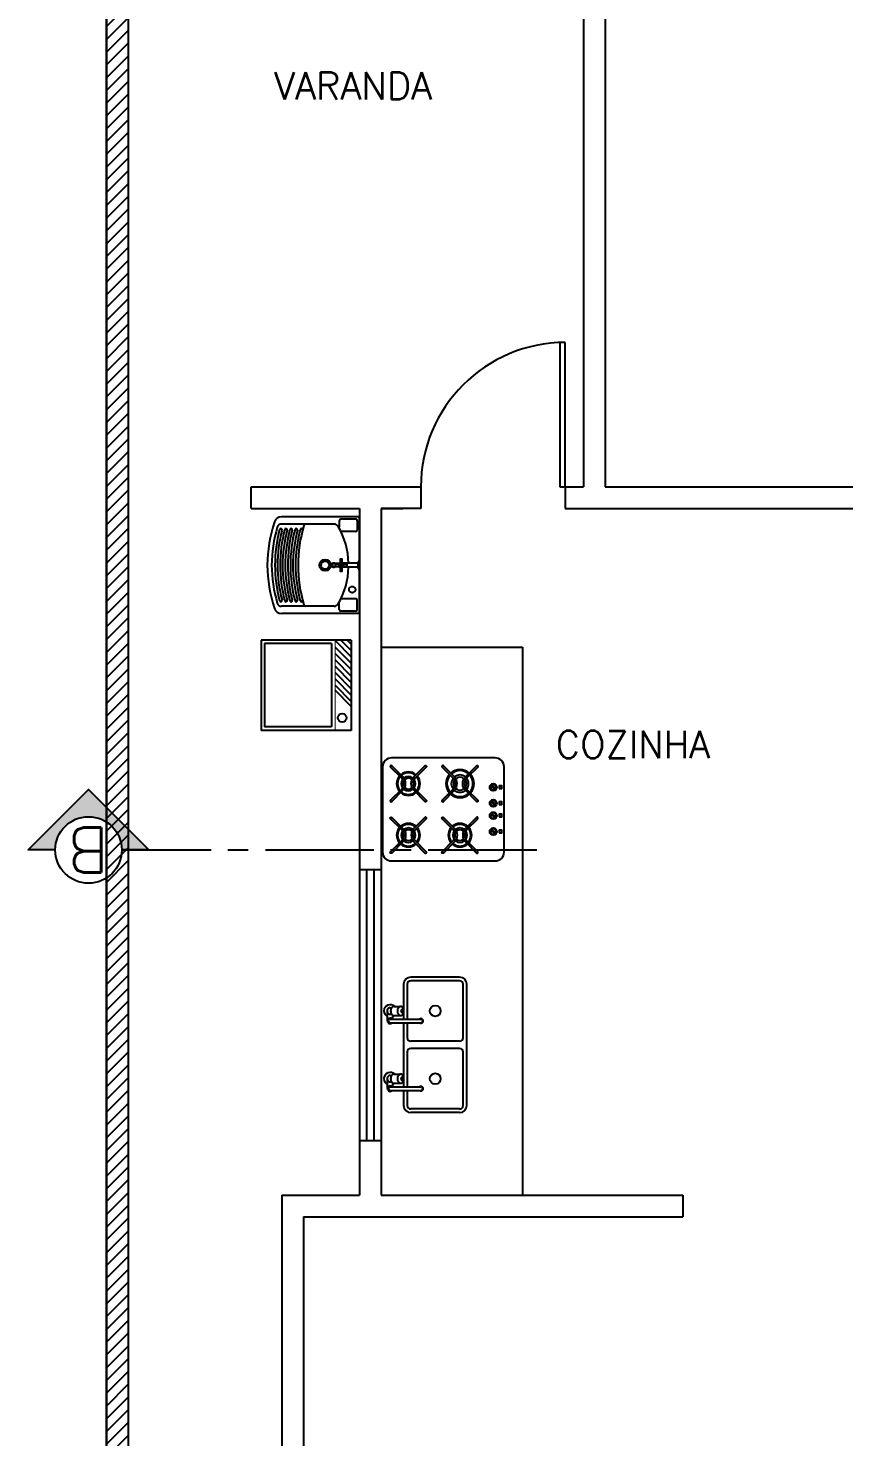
# Model space of a CAD drawing. Header units: millimetres. Extents: x -84873 to 45490, y -31 to 107079.
# Drawn here: x -6695 to -2178, y 27433 to 35232 of the extents above; entities that cross this region are included whole.
import ezdxf
from ezdxf.enums import TextEntityAlignment as Align

# ---------------------------------------------------------------- set-up
doc = ezdxf.new("R2010")
doc.units = ezdxf.units.MM
doc.linetypes.add('CONTINU', pattern=[0])
doc.linetypes.add('DASHED', pattern=[15, 12, -3])
for name, color, linetype, true_color in [('ARQ-EQ-COZ', 1, 'Continuous', 0xff0000), ('ARQ-PISO', 9, 'Continuous', 0x808080), ('ARQ-TEXTO3', 3, 'Continuous', 0x00ff00), ('ESQUADRIAS', 7, 'Continuous', 0x992600)]:
    doc.layers.add(name, color=color, linetype=linetype, true_color=true_color)
doc.layers.add('ARQ-PÇ-HIDROSSAN', color=7, linetype='Continuous')
doc.styles.add('textstyle224', font='')
doc.styles.add('textstyle226', font='')
doc.styles.add('textstyle230', font='ROMANS')
doc.styles.add('textstyle94', font='arial.ttf')
doc.styles.get('textstyle224').set_extended_font_data('romans')
doc.styles.get('textstyle226').set_extended_font_data('romans')

# ---------------------------------------------------------------- blocks, each defined once
blk = doc.blocks.new('Tan-s-pl')
for p, q in [((0, 0.2675), (0, -0.2675)), ((0, 0.2675), (0.432, 0.2675)), ((0.1392, 0.2275), (0.4307, 0.2275)), ((0.1392, -0.2275), (0.4307, -0.2275)), ((0, -0.2675), (0.432, -0.2675))]:
    blk.add_line(p, q)
at = {"ltscale": 0.24998}
for p, q in [((0.0121, 0.2455), (0.0121, 0.1955)), ((0.0121, -0.2455), (0.0121, -0.1955))]:
    blk.add_line(p, q, dxfattribs=at)
at = {"ltscale": 0.399981}
for p, q in [((0.0221, 0.2555), (0.1021, 0.2555)), ((0.0221, -0.2555), (0.1021, -0.2555))]:
    blk.add_line(p, q, dxfattribs=at)
at = {"ltscale": 0.171677}
for p, q in [((0.1121, 0.2455), (0.1121, 0.2112)), ((0.1121, -0.2455), (0.1121, -0.2112))]:
    blk.add_line(p, q, dxfattribs=at)
at = {"ltscale": 0.387607}
for p, q in [((0.0221, 0.1855), (0.0996, 0.1855)), ((0.0221, -0.1855), (0.0996, -0.1855))]:
    blk.add_line(p, q, dxfattribs=at)
at = {"linetype": 'Continuous'}
for p, q in [((0.007, 0.0161), (0.0066, 0.0163)), ((0.0066, -0.0163), (0.007, -0.0161))]:
    blk.add_line(p, q, dxfattribs=at)
at = {"linetype": 'CONTINU'}
for points in [[(0.0066, 0.0163, 0.087348), (0.0065, 0.0168), (0.0039, 0.0241, 0.3153), (0.0025, 0.0251), (0, 0.0251), (0, -0.0251), (0.0025, -0.0251, 0.315269), (0.0039, -0.0241), (0.0065, -0.0168, 0.087352), (0.0066, -0.0163)], [(0.0091, -0.0106), (0.0091, 0.0126), (0.009, 0.0142, 0.388884), (0.007, 0.0161)], [(0.0912, 0.0055, 0.24851), (0.0912, -0.0055)], [(0.0912, -0.0055, 0.277736), (0.1016, -0.0118, 1), (0.1016, 0.0118, 0.277743), (0.0912, 0.0055)], [(0.1016, 0.0085, 0.630995), (0.095, -0.0054)], [(0.095, -0.0054, 0.226245), (0.1016, -0.0085, 1), (0.1016, 0.0085)], [(0.143, -0.0088, 1), (0.143, 0.0088)], [(0.007, -0.0161, 0.388884), (0.009, -0.0142), (0.0091, -0.0126), (0.0091, -0.0106)]]:
    blk.add_lwpolyline(points, format="xyb", dxfattribs=at)
for points in [[(0.0091, 0.0106), (0.0925, 0.0106)], [(0.0895, 0.0055), (0.0685, 0.0055), (0.0685, -0.0055), (0.0912, -0.0055)], [(0.0895, 0.0055), (0.0914, 0.0102), (0.0915, 0.0102), (0.0961, 0.0121)], [(0.0912, 0.0055), (0.0895, 0.0055)], [(0.0912, 0.0055), (0.0911, 0.0054), (0.091, 0.0052), (0.091, 0.0051), (0.0909, 0.005), (0.0908, 0.0046), (0.0906, 0.0042), (0.0905, 0.0039), (0.0904, 0.0037), (0.0904, 0.0036), (0.0902, 0.0031), (0.0902, 0.003), (0.0901, 0.0025), (0.09, 0.0023), (0.09, 0.0021), (0.0899, 0.0017), (0.0899, 0.0016), (0.0899, 0.0009), (0.0898, 0.0008), (0.0898, 0), (0.0898, -0.0008), (0.0899, -0.0009), (0.0899, -0.0016), (0.0899, -0.0017), (0.09, -0.0021), (0.09, -0.0023), (0.0901, -0.0025), (0.0902, -0.003), (0.0902, -0.0031), (0.0904, -0.0036), (0.0905, -0.0039), (0.0906, -0.0042), (0.0908, -0.0046), (0.0909, -0.005), (0.0909, -0.005), (0.091, -0.0052), (0.0911, -0.0054), (0.0912, -0.0055)], [(0.0921, 0.0069), (0.0912, 0.0055)], [(0.0943, -0.0045), (0.0938, -0.0034), (0.0935, -0.0026), (0.0934, -0.0023), (0.0932, -0.0012), (0.0931, 0), (0.0932, 0.0011), (0.0934, 0.0021), (0.0935, 0.0026), (0.0937, 0.0031), (0.0941, 0.0041)], [(0.0961, 0.0104), (0.0947, 0.0095)], [(0.0963, 0.0066), (0.0954, 0.0059), (0.0947, 0.005)], [(0.1072, 0.0121), (0.1072, 0.0332), (0.0961, 0.0332), (0.0961, 0.0104)], [(0.0961, 0.0104), (0.0962, 0.0105), (0.0964, 0.0106), (0.0965, 0.0106), (0.0967, 0.0107), (0.097, 0.0109), (0.0974, 0.011)], [(0.0972, 0.0073), (0.0982, 0.0078), (0.099, 0.0081), (0.0993, 0.0082), (0.1004, 0.0085), (0.1016, 0.0085)], [(0.0977, 0.0111), (0.098, 0.0112), (0.0985, 0.0114), (0.0986, 0.0114), (0.0992, 0.0115), (0.0993, 0.0116), (0.0995, 0.0116), (0.0999, 0.0117), (0.1001, 0.0117), (0.1007, 0.0118), (0.1008, 0.0118), (0.1016, 0.0118), (0.1024, 0.0118), (0.1025, 0.0118), (0.1032, 0.0117), (0.1034, 0.0117), (0.1037, 0.0116), (0.1039, 0.0116), (0.1041, 0.0115), (0.1046, 0.0114), (0.1048, 0.0114), (0.1053, 0.0112), (0.1055, 0.0111)], [(0.1057, 0.0075), (0.1048, 0.0079), (0.1043, 0.0081), (0.1037, 0.0083), (0.1027, 0.0085), (0.1016, 0.0085)], [(0.1058, 0.011), (0.1062, 0.0109), (0.1066, 0.0107), (0.1067, 0.0106), (0.1068, 0.0106), (0.107, 0.0105), (0.1072, 0.0104)], [(0.1066, 0.0069), (0.1075, 0.0062), (0.1083, 0.0054)], [(0.1072, 0.0121), (0.1118, 0.0102), (0.1118, 0.0102), (0.1137, 0.0055)], [(0.1072, 0.0104), (0.1072, 0.0121)], [(0.1072, 0.0104), (0.1086, 0.0095)], [(0.1091, -0.0041), (0.1096, -0.0031), (0.1097, -0.0026), (0.1099, -0.0021), (0.1101, -0.0011), (0.1102, 0), (0.1101, 0.0012), (0.1098, 0.0023), (0.1097, 0.0026), (0.1094, 0.0034), (0.1089, 0.0045)], [(0.1121, 0.0055), (0.1112, 0.0069)], [(0.1121, -0.0055), (0.1121, -0.0054), (0.1122, -0.0052), (0.1123, -0.005), (0.1123, -0.005), (0.1125, -0.0046), (0.1127, -0.0042), (0.1128, -0.0039), (0.1128, -0.0037), (0.1129, -0.0036), (0.113, -0.0031), (0.113, -0.003), (0.1132, -0.0025), (0.1132, -0.0023), (0.1132, -0.0021), (0.1133, -0.0017), (0.1133, -0.0016), (0.1134, -0.0009), (0.1134, -0.0008), (0.1134, 0), (0.1134, 0.0008), (0.1134, 0.0009), (0.1133, 0.0016), (0.1133, 0.0017), (0.1132, 0.0021), (0.1132, 0.0023), (0.1132, 0.0025), (0.113, 0.003), (0.113, 0.0031), (0.1129, 0.0036), (0.1128, 0.0037), (0.1128, 0.0039), (0.1127, 0.0042), (0.1125, 0.0046), (0.1123, 0.005), (0.1123, 0.0051), (0.1122, 0.0052), (0.1121, 0.0054), (0.1121, 0.0055)], [(0.1121, -0.0055), (0.1348, -0.0055), (0.1348, 0.0055), (0.1121, 0.0055)], [(0.1124, 0.0088), (0.143, 0.0088)], [(0.1338, 0.0088), (0.1339, 0.0089), (0.134, 0.0091), (0.1342, 0.0093), (0.1368, 0.0113), (0.1398, 0.0126), (0.143, 0.0131), (0.1462, 0.0126), (0.1493, 0.0113), (0.1518, 0.0093), (0.152, 0.0091), (0.1521, 0.0089), (0.1523, 0.0088), (0.154, 0.0062), (0.1551, 0.0032), (0.1555, 0), (0.1551, -0.0031), (0.154, -0.0062), (0.1522, -0.0088), (0.1521, -0.0089), (0.152, -0.0091), (0.1518, -0.0092), (0.1493, -0.0113), (0.1462, -0.0126), (0.143, -0.013), (0.1398, -0.0126), (0.1368, -0.0113), (0.1342, -0.0092), (0.1341, -0.0091), (0.1339, -0.0089), (0.1338, -0.0088)], [(0.0091, -0.0106), (0.0926, -0.0106)], [(0.0895, -0.0055), (0.0914, -0.0102), (0.0915, -0.0102), (0.0961, -0.0121)], [(0.0912, -0.0055), (0.0921, -0.0069)], [(0.0947, -0.0095), (0.0961, -0.0104)], [(0.0966, -0.0069), (0.0957, -0.0062), (0.095, -0.0054)], [(0.0974, -0.011), (0.097, -0.0109), (0.0967, -0.0107), (0.0966, -0.0107), (0.0964, -0.0106), (0.0962, -0.0105), (0.0961, -0.0104)], [(0.0961, -0.0104), (0.0961, -0.0121)], [(0.0961, -0.0121), (0.0961, -0.0332), (0.1072, -0.0332), (0.1072, -0.0121)], [(0.0975, -0.0075), (0.0985, -0.0079), (0.099, -0.0081), (0.0995, -0.0083), (0.1006, -0.0085), (0.1016, -0.0085), (0.1028, -0.0085), (0.104, -0.0082), (0.1043, -0.0081), (0.1051, -0.0078), (0.1061, -0.0073)], [(0.1053, -0.0112), (0.1048, -0.0114), (0.1046, -0.0114), (0.1041, -0.0115), (0.1039, -0.0116), (0.1037, -0.0116), (0.1034, -0.0117), (0.1032, -0.0117), (0.1025, -0.0118), (0.1024, -0.0118), (0.1016, -0.0118), (0.1008, -0.0118), (0.1007, -0.0118), (0.1001, -0.0117), (0.0999, -0.0117), (0.0995, -0.0116), (0.0993, -0.0116), (0.0992, -0.0115), (0.0986, -0.0114), (0.0985, -0.0114), (0.098, -0.0112), (0.0977, -0.0111)], [(0.1085, -0.005), (0.1078, -0.0059), (0.107, -0.0066)], [(0.1137, -0.0055), (0.1118, -0.0102), (0.1118, -0.0102), (0.1072, -0.0121)], [(0.1072, -0.0121), (0.1072, -0.0104), (0.1086, -0.0095)], [(0.1121, -0.0055), (0.1112, -0.0069)], [(0.1124, -0.0088), (0.143, -0.0088)]]:
    blk.add_lwpolyline(points, dxfattribs=at)
for points in [[(0.1043, 0.0105), (0.105, 0.0103), (0.1056, 0.01), (0.1068, 0.0095), (0.108, 0.0087), (0.1091, 0.0078), (0.11, 0.0068), (0.1104, 0.0063), (0.1108, 0.0056), (0.1115, 0.0043), (0.1119, 0.0033), (0.112, 0.003), (0.1123, 0.0015), (0.1124, 0), (0.1123, -0.0015), (0.112, -0.003), (0.1119, -0.0033), (0.1115, -0.0043), (0.1108, -0.0056), (0.1104, -0.0063), (0.11, -0.0068), (0.1091, -0.0078), (0.108, -0.0087), (0.1068, -0.0095), (0.1056, -0.01), (0.105, -0.0103), (0.1043, -0.0105), (0.103, -0.0107), (0.1016, -0.0108), (0.1003, -0.0107), (0.099, -0.0105), (0.0983, -0.0103), (0.0977, -0.01), (0.0964, -0.0095), (0.0953, -0.0087), (0.0942, -0.0078), (0.0932, -0.0068), (0.0929, -0.0063), (0.0924, -0.0056), (0.0917, -0.0043), (0.0914, -0.0033), (0.0912, -0.003), (0.0909, -0.0015), (0.0908, 0), (0.0909, 0.0015), (0.0912, 0.003), (0.0914, 0.0033), (0.0917, 0.0043), (0.0924, 0.0056), (0.0929, 0.0063), (0.0932, 0.0068), (0.0942, 0.0078), (0.0953, 0.0087), (0.0964, 0.0095), (0.0977, 0.01), (0.0983, 0.0103), (0.099, 0.0105), (0.1003, 0.0107), (0.1016, 0.0108), (0.103, 0.0107)], [(0.1016, 0.0001), (0.1016, 0.0001), (0.1016, 0.0001), (0.1016, 0.0001), (0.1016, 0), (0.1016, 0), (0.1016, 0), (0.1016, 0), (0.1016, 0), (0.1016, -0.0001), (0.1016, -0.0001), (0.1016, -0.0001), (0.1016, -0.0001), (0.1016, -0.0001), (0.1017, -0.0001), (0.1017, -0.0001), (0.1017, 0), (0.1017, 0), (0.1017, 0), (0.1017, 0), (0.1017, 0), (0.1017, 0.0001), (0.1017, 0.0001), (0.1016, 0.0001)]]:
    blk.add_lwpolyline(points, close=True, dxfattribs=at)
at = {"linetype": 'DASHED'}
blk.add_circle((0.04, 0.135), 0.0175, dxfattribs=at)
for radius in [0.032, 0.0225]:
    blk.add_circle((0.19, 0), radius)
for centre, radius, start, end in [((0.0221, 0.2455), 0.01, 90, 180), ((0.1021, 0.2455), 0.01, 0, 90), ((0.432, 0.2275), 0.04, 18.94976, 90), ((-0.2306, 0), 0.7406, 341.05024, 18.94976), ((0.0221, 0.1955), 0.01, 180, 270.00001), ((0.4906, 0), 0.4306, 150.05096, 178.58306), ((0.0996, 0.184), 0.0015, 334.79852, 90), ((0.1136, 0.2112), 0.0015, 180, 330.74769), ((0.1392, 0.2025), 0.025, 90, 150.05096), ((0.2959, 0.2155), 0.012, 16.95772, 90), ((-0.4109, 0), 0.7509, 343.04228, 16.95772), ((0.3214, 0.1954), 0.00699, 14.94355, 194.94355), ((-0.4109, 0), 0.7648, 345.05645, 14.94355), ((0.3499, 0.1954), 0.00699, 14.94355, 194.94355), ((-0.3824, 0), 0.7509, 345.05645, 14.94355), ((-0.3824, 0), 0.7648, 345.05645, 14.94355), ((0.3784, 0.1954), 0.00699, 14.94355, 194.94355), ((-0.3539, 0), 0.7509, 345.05645, 14.94355), ((-0.3539, 0), 0.7648, 345.05645, 14.94355), ((0.4069, 0.1954), 0.00699, 14.94355, 194.94355), ((-0.3254, 0), 0.7509, 345.05645, 14.94355), ((-0.3254, 0), 0.7648, 345.05645, 14.94355), ((0.4354, 0.1954), 0.00699, 14.94355, 194.94355), ((-0.2969, 0), 0.7509, 345.05645, 14.94355), ((0.4307, 0.2025), 0.025, 17.02657, 90), ((-0.2969, 0), 0.7648, 345.05645, 14.94355), ((-0.2306, 0), 0.7166, 342.97343, 17.02657), ((0.4906, 0), 0.4306, 181.41698, 209.94904), ((0.0221, -0.1955), 0.01, 90, 180), ((0.0996, -0.184), 0.0015, 270.00001, 25.20149), ((0.1136, -0.2112), 0.0015, 29.25231, 180), ((0.1392, -0.2025), 0.025, 209.94904, 270.00001), ((0.2959, -0.2155), 0.012, 270.00001, 343.04228), ((0.3214, -0.1954), 0.00699, 165.05645, 345.05645), ((0.3499, -0.1954), 0.00699, 165.05645, 345.05645), ((0.3784, -0.1954), 0.00699, 165.05645, 345.05645), ((0.4069, -0.1954), 0.00699, 165.05645, 345.05645), ((0.4354, -0.1954), 0.00699, 165.05645, 345.05645), ((0.4307, -0.2025), 0.025, 270.00001, 342.97343), ((0.0221, -0.2455), 0.01, 180, 270.00001), ((0.1021, -0.2455), 0.01, 270.00001, 0), ((0.432, -0.2275), 0.04, 270.00001, 341.05024)]:
    blk.add_arc(centre, radius, start, end)
at = {"linetype": 'CONTINU'}
for points in [[(0.0974, 0.011), (0.0975, 0.0111), (0.0976, 0.0111), (0.0977, 0.0111)], [(0.1058, 0.011), (0.1057, 0.0111), (0.1056, 0.0111), (0.1055, 0.0111)], [(0.0974, -0.011), (0.0975, -0.0111), (0.0976, -0.0111), (0.0977, -0.0111)]]:
    blk.add_open_spline(points, degree=3, dxfattribs=at)
blk = doc.blocks.new('*X76')
at = {"color": 0}
for p, q in [((82.0597, 89.8732), (82.1175, 89.931)), ((82.0597, 89.9086), (82.0821, 89.931)), ((82.0628, 89.841), (82.1528, 89.931)), ((82.0982, 89.841), (82.1882, 89.931)), ((82.1335, 89.841), (82.2235, 89.931)), ((82.1689, 89.841), (82.2589, 89.931)), ((82.2042, 89.841), (82.2942, 89.931)), ((82.2396, 89.841), (82.3296, 89.931)), ((82.275, 89.841), (82.365, 89.931)), ((82.3103, 89.841), (82.4003, 89.931))]:
    blk.add_line(p, q, dxfattribs=at)
blk = doc.blocks.new('Mroup2p')
for p, q in [((-0.5, 0), (-0.5, -0.5)), ((-0.5, 0), (0, 0)), ((-0.1321, 0), (-0.2221, -0.09)), ((0, 0), (0, -0.5)), ((-0.48, -0.11), (-0.48, -0.48)), ((-0.02, -0.11), (-0.02, -0.48)), ((-0.5, -0.5), (0, -0.5)), ((-0.48, -0.48), (-0.02, -0.48))]:
    blk.add_line(p, q)
blk.add_lwpolyline([(-0.5, -0.09, 0.005, 0.005, 0), (0, -0.09, 0.005, 0.005, 0)], format="xyseb")
blk.add_lwpolyline([(-0.48, -0.11), (-0.02, -0.11)])
blk.add_circle((-0.0694, -0.0508), 0.0235)
blk.add_blockref('*X76', (-82.5597, -89.931))
blk = doc.blocks.new('cooktop_4B_pl')
at = {"transparency": 33554687}
for points in [[(0.3165, -0.1553), (0.309, -0.1553), (0.309, -0.1628), (0.3165, -0.1628)], [(0.324, -0.2438), (0.3165, -0.2438), (0.3165, -0.2513), (0.324, -0.2513)], [(0.3165, -0.3198), (0.309, -0.3198), (0.309, -0.3273), (0.3165, -0.3273)], [(0.324, -0.4083), (0.3165, -0.4083), (0.3165, -0.4158), (0.324, -0.4158)]]:
    blk.add_hatch(color=256, dxfattribs=at).paths.add_polyline_path(points, flags=0)
for p, q in [((0.2865, 0), (-0.2865, 0)), ((-0.3365, -0.05), (-0.3365, -0.521)), ((0.3365, -0.521), (0.3365, -0.05)), ((0.2691, -0.1553), (0.2839, -0.1702)), ((0.2701, -0.1521), (0.2871, -0.1691)), ((0.2659, -0.1564), (0.2829, -0.1734)), ((0.2659, -0.2449), (0.2829, -0.2619)), ((0.2691, -0.2438), (0.2839, -0.2587)), ((0.2701, -0.2406), (0.2871, -0.2576)), ((0.2701, -0.3091), (0.2871, -0.3261)), ((0.2659, -0.3134), (0.2829, -0.3304)), ((0.2691, -0.3123), (0.2839, -0.3272)), ((0.2659, -0.4019), (0.2829, -0.4189)), ((0.2691, -0.4008), (0.2839, -0.4157)), ((0.2701, -0.3976), (0.2871, -0.4146)), ((-0.2865, -0.571), (0.2865, -0.571))]:
    blk.add_line(p, q)
for points in [[(-0.2326, -0.1109, -0.414214), (-0.2326, -0.1746), (-0.2923, -0.2342, 1), (-0.2852, -0.2413), (-0.2256, -0.1816, 0.414214), (-0.2256, -0.1039), (-0.2852, -0.0442, 1), (-0.2923, -0.0513)], [(-0.1549, -0.1109, 0.414214), (-0.1549, -0.1746), (-0.0952, -0.2342, -1), (-0.1023, -0.2413), (-0.1619, -0.1816, -0.414214), (-0.1619, -0.1039), (-0.1023, -0.0442, -1), (-0.0952, -0.0513)], [(0.0529, -0.1109, -0.414214), (0.0529, -0.1746), (-0.0068, -0.2342, 1), (0.0003, -0.2413), (0.0599, -0.1816, 0.414214), (0.0599, -0.1039), (0.0003, -0.0442, 1), (-0.0068, -0.0513)], [(0.1306, -0.1109, 0.414214), (0.1306, -0.1746), (0.1903, -0.2342, -1), (0.1832, -0.2413), (0.1236, -0.1816, -0.414214), (0.1236, -0.1039), (0.1832, -0.0442, -1), (0.1903, -0.0513)], [(-0.2326, -0.4601, 0.414214), (-0.2326, -0.3964), (-0.2923, -0.3368, -1), (-0.2852, -0.3297), (-0.2256, -0.3894, -0.414214), (-0.2256, -0.4671), (-0.2852, -0.5268, -1), (-0.2923, -0.5197)], [(-0.1549, -0.4601, -0.414214), (-0.1549, -0.3964), (-0.0952, -0.3368, 1), (-0.1023, -0.3297), (-0.1619, -0.3894, 0.414214), (-0.1619, -0.4671), (-0.1023, -0.5268, 1), (-0.0952, -0.5197)], [(0.0529, -0.4601, 0.414214), (0.0529, -0.3964), (-0.0068, -0.3368, -1), (0.0003, -0.3297), (0.0599, -0.3894, -0.414214), (0.0599, -0.4671), (0.0003, -0.5268, -1), (-0.0068, -0.5197)], [(0.1306, -0.4601, -0.414214), (0.1306, -0.3964), (0.1903, -0.3368, 1), (0.1832, -0.3297), (0.1236, -0.3894, 0.414214), (0.1236, -0.4671), (0.1832, -0.5268, 1), (0.1903, -0.5197)]]:
    blk.add_lwpolyline(points, format="xyb", close=True)
for points in [[(0.309, -0.1703), (0.324, -0.1703), (0.324, -0.1553), (0.309, -0.1553)], [(0.309, -0.2588), (0.324, -0.2588), (0.324, -0.2438), (0.309, -0.2438)], [(0.309, -0.3273), (0.324, -0.3273), (0.324, -0.3123), (0.309, -0.3123)], [(0.309, -0.4158), (0.324, -0.4158), (0.324, -0.4008), (0.309, -0.4008)]]:
    blk.add_lwpolyline(points, close=True)
for centre in [(0.2765, -0.1628), (0.2765, -0.2513), (0.2765, -0.3198), (0.2765, -0.4083)]:
    blk.add_circle(centre, 0.02)
for centre, radius, start, end in [((-0.2865, -0.05), 0.05, 90, 180), ((-0.1937, -0.1428), 0.065, 49.41173, 130.58827), ((0.0918, -0.1428), 0.078, 48.67533, 131.32467), ((0.0918, -0.1428), 0.072, 48.98208, 131.01792), ((0.2865, -0.05), 0.05, 0, 90), ((-0.1937, -0.1428), 0.065, 139.41173, 220.58827), ((-0.1937, -0.1428), 0.06, 139.78019, 220.21981), ((-0.1937, -0.1428), 0.04, 143.97431, 216.02569), ((-0.1937, -0.1428), 0.06, 49.78019, 130.21981), ((-0.1937, -0.1428), 0.03, 155.97195, 204.02805), ((-0.1937, -0.1428), 0.04, 50.80389, 129.19611), ((-0.1937, -0.1428), 0.03, 47.34019, 132.65981), ((-0.1937, -0.1428), 0.03, 335.97195, 24.02805), ((-0.1937, -0.1428), 0.04, 323.97431, 36.02569), ((-0.1937, -0.1428), 0.06, 319.78019, 40.21981), ((-0.1937, -0.1428), 0.065, 319.41173, 40.58827), ((0.0918, -0.1428), 0.078, 138.67533, 221.32467), ((0.0918, -0.1428), 0.072, 138.98208, 221.01792), ((0.0918, -0.1428), 0.048, 141.04775, 218.95225), ((0.0918, -0.1428), 0.036, 147.02453, 212.97547), ((0.0918, -0.1428), 0.048, 50.80389, 129.19611), ((0.0918, -0.1428), 0.036, 50.02262, 129.97738), ((0.0918, -0.1428), 0.036, 327.02453, 32.97547), ((0.0918, -0.1428), 0.048, 323.97431, 38.95225), ((0.0918, -0.1428), 0.072, 318.98208, 41.01792), ((0.0918, -0.1428), 0.078, 318.67533, 41.32467), ((0.2645, -0.1578), 0.002, 45, 157.61986), ((0.2664, -0.1527), 0.00375, 261.8699, 8.1301), ((0.2716, -0.1507), 0.002, 112.38014, 225), ((0.2765, -0.1628), 0.015, 337.61986, 112.38014), ((-0.1937, -0.1428), 0.065, 229.41173, 310.58827), ((-0.1937, -0.1428), 0.06, 229.78019, 310.21981), ((-0.1937, -0.1428), 0.04, 230.80389, 309.19611), ((-0.1937, -0.1428), 0.03, 227.34019, 312.65981), ((0.0918, -0.1428), 0.078, 228.67533, 311.32467), ((0.0918, -0.1428), 0.072, 228.98208, 311.01792), ((0.0918, -0.1428), 0.048, 230.80389, 309.19611), ((0.0918, -0.1428), 0.036, 230.02262, 309.97738), ((0.2765, -0.1628), 0.015, 157.61986, 292.38014), ((0.2814, -0.1748), 0.002, 292.38014, 45), ((0.2866, -0.1728), 0.00375, 81.8699, 188.1301), ((0.2885, -0.1677), 0.002, 225, 337.61986), ((0.2765, -0.2513), 0.015, 157.61986, 292.38014), ((0.2645, -0.2463), 0.002, 45, 157.61986), ((0.2664, -0.2412), 0.00375, 261.8699, 8.1301), ((0.2664, -0.3097), 0.00375, 261.8699, 8.1301), ((0.2716, -0.2392), 0.002, 112.38014, 225), ((0.2716, -0.3077), 0.002, 112.38014, 225), ((0.2765, -0.2513), 0.015, 337.61986, 112.38014), ((0.2765, -0.3198), 0.015, 337.61986, 112.38014), ((0.2814, -0.2633), 0.002, 292.38014, 45), ((0.2866, -0.2613), 0.00375, 81.8699, 188.1301), ((0.2885, -0.2562), 0.002, 225, 337.61986), ((-0.1937, -0.4283), 0.065, 139.41173, 220.58827), ((-0.1937, -0.4283), 0.06, 139.78019, 220.21981), ((-0.1937, -0.4283), 0.065, 49.41173, 130.58827), ((-0.1937, -0.4283), 0.06, 49.78019, 130.21981), ((-0.1937, -0.4283), 0.04, 50.80389, 129.19611), ((-0.1937, -0.4283), 0.06, 319.78019, 40.21981), ((-0.1937, -0.4283), 0.065, 319.41173, 40.58827), ((0.0918, -0.4283), 0.065, 139.41173, 220.58827), ((0.0918, -0.4283), 0.06, 139.78019, 220.21981), ((0.0918, -0.4283), 0.065, 49.41173, 130.58827), ((0.0918, -0.4283), 0.06, 49.78019, 130.21981), ((0.0918, -0.4283), 0.04, 50.80389, 129.19611), ((0.0918, -0.4283), 0.06, 319.78019, 40.21981), ((0.0918, -0.4283), 0.065, 319.41173, 40.58827), ((0.2765, -0.3198), 0.015, 157.61986, 292.38014), ((0.2645, -0.3148), 0.002, 45, 157.61986), ((0.2814, -0.3318), 0.002, 292.38014, 45), ((0.2866, -0.3298), 0.00375, 81.8699, 188.1301), ((0.2885, -0.3247), 0.002, 225, 337.61986), ((-0.1937, -0.4283), 0.04, 143.97431, 216.02569), ((-0.1937, -0.4283), 0.03, 155.97195, 204.02805), ((-0.1937, -0.4283), 0.04, 230.80389, 309.19611), ((-0.1937, -0.4283), 0.03, 47.34019, 132.65981), ((-0.1937, -0.4283), 0.03, 227.34019, 312.65981), ((-0.1937, -0.4283), 0.03, 335.97195, 24.02805), ((-0.1937, -0.4283), 0.04, 323.97431, 36.02569), ((0.0918, -0.4283), 0.04, 143.97431, 216.02569), ((0.0918, -0.4283), 0.03, 155.97195, 204.02805), ((0.0918, -0.4283), 0.04, 230.80389, 309.19611), ((0.0918, -0.4283), 0.03, 47.34019, 132.65981), ((0.0918, -0.4283), 0.03, 227.34019, 312.65981), ((0.0918, -0.4283), 0.03, 335.97195, 24.02805), ((0.0918, -0.4283), 0.04, 323.97431, 36.02569), ((0.2765, -0.4083), 0.015, 157.61986, 292.38014), ((0.2645, -0.4033), 0.002, 45, 157.61986), ((0.2664, -0.3982), 0.00375, 261.8699, 8.1301), ((0.2716, -0.3962), 0.002, 112.38014, 225), ((0.2765, -0.4083), 0.015, 337.61986, 112.38014), ((0.2814, -0.4203), 0.002, 292.38014, 45), ((0.2866, -0.4183), 0.00375, 81.8699, 188.1301), ((0.2885, -0.4132), 0.002, 225, 337.61986), ((-0.2865, -0.521), 0.05, 180, 270), ((-0.1937, -0.4283), 0.065, 229.41173, 310.58827), ((-0.1937, -0.4283), 0.06, 229.78019, 310.21981), ((0.0918, -0.4283), 0.065, 229.41173, 310.58827), ((0.0918, -0.4283), 0.06, 229.78019, 310.21981), ((0.2865, -0.521), 0.05, 270, 0)]:
    blk.add_arc(centre, radius, start, end)
blk = doc.blocks.new('ADC_IND_CORTE0')
at = {"transparency": 33554687}
h = blk.add_hatch(color=256, dxfattribs=at)
edge = h.paths.add_edge_path(flags=0)
edge.add_line((-0.1842, 0), (-0.3342, 0))
edge.add_line((-0.3342, 0), (0, 0.3343))
edge.add_line((0, 0.3343), (0.3342, 0))
edge.add_line((0.3342, 0), (0.1842, 0))
edge.add_arc((0, 0), 0.1842, 0, 180)
for p, q in [((0.1842, 0), (0.6789, 0)), ((0.7705, 0), (0.8841, 0)), ((0.9794, 0), (1.5804, 0)), ((1.672, 0), (1.7856, 0)), ((1.8809, 0), (2.4819, 0))]:
    blk.add_line(p, q)
blk.add_lwpolyline([(-0.1842, 0), (-0.3342, 0), (0, 0.3343), (0.3342, 0), (0.1842, 0)])
blk.add_circle((0, 0), 0.1842)
at = {"style": 'textstyle94'}
blk.add_attdef('A', text='', height=0.25, dxfattribs=at).set_placement((0, 0), align=Align.MIDDLE)

msp = doc.modelspace()

# ---------------------------------------------------------------- hatches: boundary and pattern name
at = {"layer": 'ARQ-PISO', "ltscale": 0.03, "transparency": 33554687}
h = msp.add_hatch(dxfattribs=at)
h.set_pattern_fill('_USER', color=256, scale=50, angle=45, style=0, pattern_type=0)
h.set_pattern_definition([(45, (65483.98, -1e-11), (-35.35534, 35.35534), [])])
h.paths.add_polyline_path([(-6140.5, 36812), (-6260.5, 36812), (-6260.5, 21909.3), (-6140.5, 21909.3)], flags=0)

# ---------------------------------------------------------------- linework, layer by layer
at = {"ltscale": 0.03}
for p, q in [((-6260.5, 36812), (-6260.5, 24972)), ((-6140.5, 36692), (-6140.5, 32692)), ((-3620.5, 36692), (-3620.5, 32692)), ((-3500.5, 36692), (-3500.5, 32692)), ((-3720.5, 33492), (-3750.5, 33492)), ((-3750.5, 33492), (-3750.5, 32692)), ((-3720.5, 32692), (-3720.5, 33492)), ((-6140.5, 32692), (-6140.5, 32572)), ((-5460.5, 32692), (-4620.5, 32692)), ((-5460.5, 32572), (-5460.5, 32692)), ((-4620.5, 32692), (-4520.5, 32692)), ((-4520.5, 32692), (-4520.5, 32572)), ((-3750.5, 32692), (-3720.5, 32692)), ((-3720.5, 32692), (-3620.5, 32692)), ((-3720.5, 32692), (-3720.5, 32572)), ((-3500.5, 32692), (-1450.5, 32692)), ((-6140.5, 32572), (-6140.5, 24972)), ((-5460.5, 32572), (-4860.5, 32572)), ((-4860.5, 32572), (-4860.5, 30572)), ((-4740.5, 32572), (-4620.5, 32572)), ((-4620.5, 32572), (-4740.5, 32572)), ((-4740.5, 32572), (-4740.5, 30572)), ((-4520.5, 32572), (-4620.5, 32572)), ((-3720.5, 32572), (-3620.5, 32572)), ((-3620.5, 32572), (-3500.5, 32572)), ((-3500.5, 32572), (-1570.5, 32572)), ((-4740.5, 31805.9), (-3957.8, 31805.9)), ((-3957.8, 31805.9), (-3957.8, 28772)), ((-4740.5, 30572), (-4860.5, 30572)), ((-4860.5, 30572), (-4860.5, 29072)), ((-4820.5, 30572), (-4820.5, 29072)), ((-4780.5, 30572), (-4780.5, 29072)), ((-4740.5, 30572), (-4740.5, 29072)), ((-4860.5, 29072), (-4860.5, 28772)), ((-4740.5, 29072), (-4860.5, 29072)), ((-4740.5, 29072), (-4740.5, 28772)), ((-5290.5, 28772), (-4860.5, 28772)), ((-5290.5, 28772), (-5290.5, 24972)), ((-4740.5, 28772), (-3070.5, 28772)), ((-3070.5, 28772), (-3070.5, 28652)), ((-5170.5, 28652), (-3070.5, 28652)), ((-5170.5, 28652), (-5170.5, 25092))]:
    msp.add_line(p, q, dxfattribs=at)
for p, q in [((-4305.8, 29978.5), (-4575.8, 29978.5)), ((-4305.8, 29958.5), (-4575.8, 29958.5)), ((-4615.8, 29938.5), (-4615.8, 29798.4)), ((-4595.8, 29938.5), (-4595.8, 29746)), ((-4285.8, 29643.5), (-4285.8, 29938.5)), ((-4265.8, 29268.5), (-4265.8, 29938.5)), ((-4689.9, 29808.5), (-4682.9, 29808.5)), ((-4670.2, 29816), (-4632.6, 29816)), ((-4704.9, 29736), (-4704.9, 29779.5)), ((-4689.9, 29773.5), (-4682.9, 29773.5)), ((-4689.9, 29746), (-4519.9, 29746)), ((-4689.9, 29726), (-4519.9, 29726)), ((-4674.9, 29746), (-4674.9, 29766.9)), ((-4670.2, 29766), (-4632.6, 29766)), ((-4615.8, 29783.5), (-4615.8, 29746)), ((-4615.8, 29726), (-4615.8, 29423.4)), ((-4595.8, 29726), (-4595.8, 29643.5)), ((-4595.8, 29563.5), (-4595.8, 29371)), ((-4305.8, 29623.5), (-4575.8, 29623.5)), ((-4305.8, 29583.5), (-4575.8, 29583.5)), ((-4285.8, 29268.5), (-4285.8, 29563.5)), ((-4704.9, 29361), (-4704.9, 29404.5)), ((-4689.9, 29433.5), (-4682.9, 29433.5)), ((-4670.2, 29441), (-4632.6, 29441)), ((-4615.8, 29408.5), (-4615.8, 29371)), ((-4689.9, 29398.5), (-4682.9, 29398.5)), ((-4689.9, 29371), (-4519.9, 29371)), ((-4689.9, 29351), (-4519.9, 29351)), ((-4674.9, 29371), (-4674.9, 29391.9)), ((-4670.2, 29391), (-4632.6, 29391)), ((-4615.8, 29351), (-4615.8, 29268.5)), ((-4595.8, 29351), (-4595.8, 29268.5)), ((-4305.8, 29248.5), (-4575.8, 29248.5)), ((-4305.8, 29228.5), (-4575.8, 29228.5))]:
    msp.add_line(p, q)
msp.add_lwpolyline([(-6140.5, 40458.5), (-6140.5, 21909.3), (-6260.5, 21909.3), (-6260.5, 40458.5)], dxfattribs=at)
for points in [[(-4670.2, 29816, 0.133256), (-4676.7, 29814.2, 0.106756), (-4682.7, 29808.7, 0.082828), (-4686.5, 29800.9, 0.071352), (-4687.9, 29791, 0.071352), (-4686.5, 29781.1, 0.082828), (-4682.7, 29773.3, 0.106756), (-4676.7, 29767.7, 0.133256), (-4670.2, 29766, 0.133256)], [(-4670.2, 29441, 0.133256), (-4676.7, 29439.2, 0.106756), (-4682.7, 29433.7, 0.082828), (-4686.5, 29425.9, 0.071352), (-4687.9, 29416, 0.071352), (-4686.5, 29406.1, 0.082828), (-4682.7, 29398.3, 0.106756), (-4676.7, 29392.7, 0.133256), (-4670.2, 29391, 0.133256)]]:
    msp.add_lwpolyline(points, format="xyb")
for points in [[(-4632.6, 29766, 0.133256), (-4626.2, 29767.7, 0.106756), (-4620.1, 29773.3, 0.082828), (-4616.4, 29781.1, 0.071352), (-4615, 29791, 0.071352), (-4616.4, 29800.9, 0.082828), (-4620.1, 29808.7, 0.106756), (-4626.2, 29814.2, 0.133256), (-4632.6, 29816, 0.133256), (-4639.1, 29814.2, 0.106756), (-4645.1, 29808.7, 0.082828), (-4648.9, 29800.9, 0.071352), (-4650.3, 29791, 0.071352), (-4648.9, 29781.1, 0.082828), (-4645.1, 29773.3, 0.106756), (-4639.1, 29767.7, 0.133256)], [(-4625.1, 29798.5, 0.133256), (-4627.1, 29798, 0.106756), (-4628.9, 29796.3, 0.082828), (-4630, 29794, 0.071352), (-4630.5, 29791, 0.071352), (-4630, 29788, 0.082828), (-4628.9, 29785.7, 0.106756), (-4627.1, 29784, 0.133256), (-4625.1, 29783.5, 0.133256), (-4623.2, 29784, 0.106756), (-4621.4, 29785.7, 0.082828), (-4620.3, 29788, 0.071352), (-4619.8, 29791, 0.071352), (-4620.3, 29794, 0.082828), (-4621.4, 29796.3, 0.106756), (-4623.2, 29798, 0.133256)], [(-4632.6, 29391, 0.133256), (-4626.2, 29392.7, 0.106756), (-4620.1, 29398.3, 0.082828), (-4616.4, 29406.1, 0.071352), (-4615, 29416, 0.071352), (-4616.4, 29425.9, 0.082828), (-4620.1, 29433.7, 0.106756), (-4626.2, 29439.2, 0.133256), (-4632.6, 29441, 0.133256), (-4639.1, 29439.2, 0.106756), (-4645.1, 29433.7, 0.082828), (-4648.9, 29425.9, 0.071352), (-4650.3, 29416, 0.071352), (-4648.9, 29406.1, 0.082828), (-4645.1, 29398.3, 0.106756), (-4639.1, 29392.7, 0.133256)], [(-4625.1, 29423.5, 0.133256), (-4627.1, 29423, 0.106756), (-4628.9, 29421.3, 0.082828), (-4630, 29419, 0.071352), (-4630.5, 29416, 0.071352), (-4630, 29413, 0.082828), (-4628.9, 29410.7, 0.106756), (-4627.1, 29409, 0.133256), (-4625.1, 29408.5, 0.133256), (-4623.2, 29409, 0.106756), (-4621.4, 29410.7, 0.082828), (-4620.3, 29413, 0.071352), (-4619.8, 29416, 0.071352), (-4620.3, 29419, 0.082828), (-4621.4, 29421.3, 0.106756), (-4623.2, 29423, 0.133256)]]:
    msp.add_lwpolyline(points, format="xyb", close=True)
for centre in [(-4440.8, 29791), (-4440.8, 29416)]:
    msp.add_circle(centre, 30)
msp.add_arc((-3720.5, 32692), 800, 90, 180, dxfattribs=at)
for centre, radius, start, end in [((-4575.8, 29938.5), 40, 90, 180), ((-4575.8, 29938.5), 20, 90, 180), ((-4305.8, 29938.5), 40, 0, 90), ((-4305.8, 29938.5), 20, 0, 90), ((-4689.9, 29791), 35, 45.58469, 244.62307), ((-4689.9, 29791), 17.5, 90, 204.61998), ((-4714.9, 29779.5), 10, 0, 24.61998), ((-4689.9, 29791), 17.5, 211.00272, 270), ((-4689.9, 29736), 15, 41.81031, 318.18969), ((-4689.9, 29736), 10, 90.00021, 270.00021), ((-4689.9, 29791), 35, 295.37693, 314.41531), ((-4519.9, 29736), 12.5, 233.1301, 126.8699), ((-4519.9, 29736), 10, 270.00012, 90.00012), ((-4575.8, 29643.5), 20, 180, 270), ((-4305.8, 29643.5), 20, 270, 0), ((-4575.8, 29563.5), 20, 90, 180), ((-4305.8, 29563.5), 20, 0, 90), ((-4689.9, 29416), 35, 45.58469, 244.62307), ((-4689.9, 29416), 17.5, 90, 204.61998), ((-4714.9, 29404.5), 10, 0, 24.61998), ((-4689.9, 29416), 17.5, 211.00272, 270), ((-4689.9, 29361), 15, 41.81031, 318.18969), ((-4689.9, 29361), 10, 90.00021, 270.00021), ((-4689.9, 29416), 35, 295.37693, 314.41531), ((-4519.9, 29361), 12.5, 233.1301, 126.8699), ((-4519.9, 29361), 10, 270.00012, 90.00012), ((-4575.8, 29268.5), 40, 180, 270), ((-4575.8, 29268.5), 20, 180, 270), ((-4305.8, 29268.5), 40, 270, 0), ((-4305.8, 29268.5), 20, 270, 0)]:
    msp.add_arc(centre, radius, start, end)

# ---------------------------------------------------------------- block references
at = {"layer": 'ARQ-EQ-COZ', "ltscale": 0.03, "xscale": 1000, "yscale": 1000, "zscale": 1000, "rotation": 270}
msp.add_blockref('Mroup2p', (-4905.4, 31344.5), dxfattribs=at)
at = {"layer": 'ARQ-EQ-COZ', "ltscale": 0.03, "xscale": 1000, "yscale": 1000, "zscale": 1000}
msp.add_blockref('cooktop_4B_pl', (-4395.7, 31192.3), dxfattribs=at)
at = {"layer": 'ARQ-PÇ-HIDROSSAN', "ltscale": 0.03, "xscale": 1000, "yscale": 1000, "zscale": 1000, "rotation": 180}
msp.add_blockref('Tan-s-pl', (-4860.5, 32259.1), dxfattribs=at)
at = {"layer": 'ESQUADRIAS'}
ref = msp.add_blockref('ADC_IND_CORTE0', (-6360.5, 30682.5), dxfattribs=dict(at, xscale=1000, yscale=1000, zscale=1000))
ref.add_attrib('A', 'B', dxfattribs={"layer": '0', "height": 250, "rotation": 180, "style": 'textstyle230'}).set_placement((-6360.5, 30682.5), align=Align.MIDDLE)

# ---------------------------------------------------------------- texts
at = {"layer": 'ARQ-TEXTO3', "char_height": 150, "attachment_point": 5}
for s, insert, style in [('VARANDA', (-4895.6, 34913), 'textstyle224'), ('COZINHA', (-3346.6, 31266.4), 'textstyle226')]:
    msp.add_mtext(s, dxfattribs=dict(at, insert=insert, style=style))

doc.saveas('drawing.dxf')
